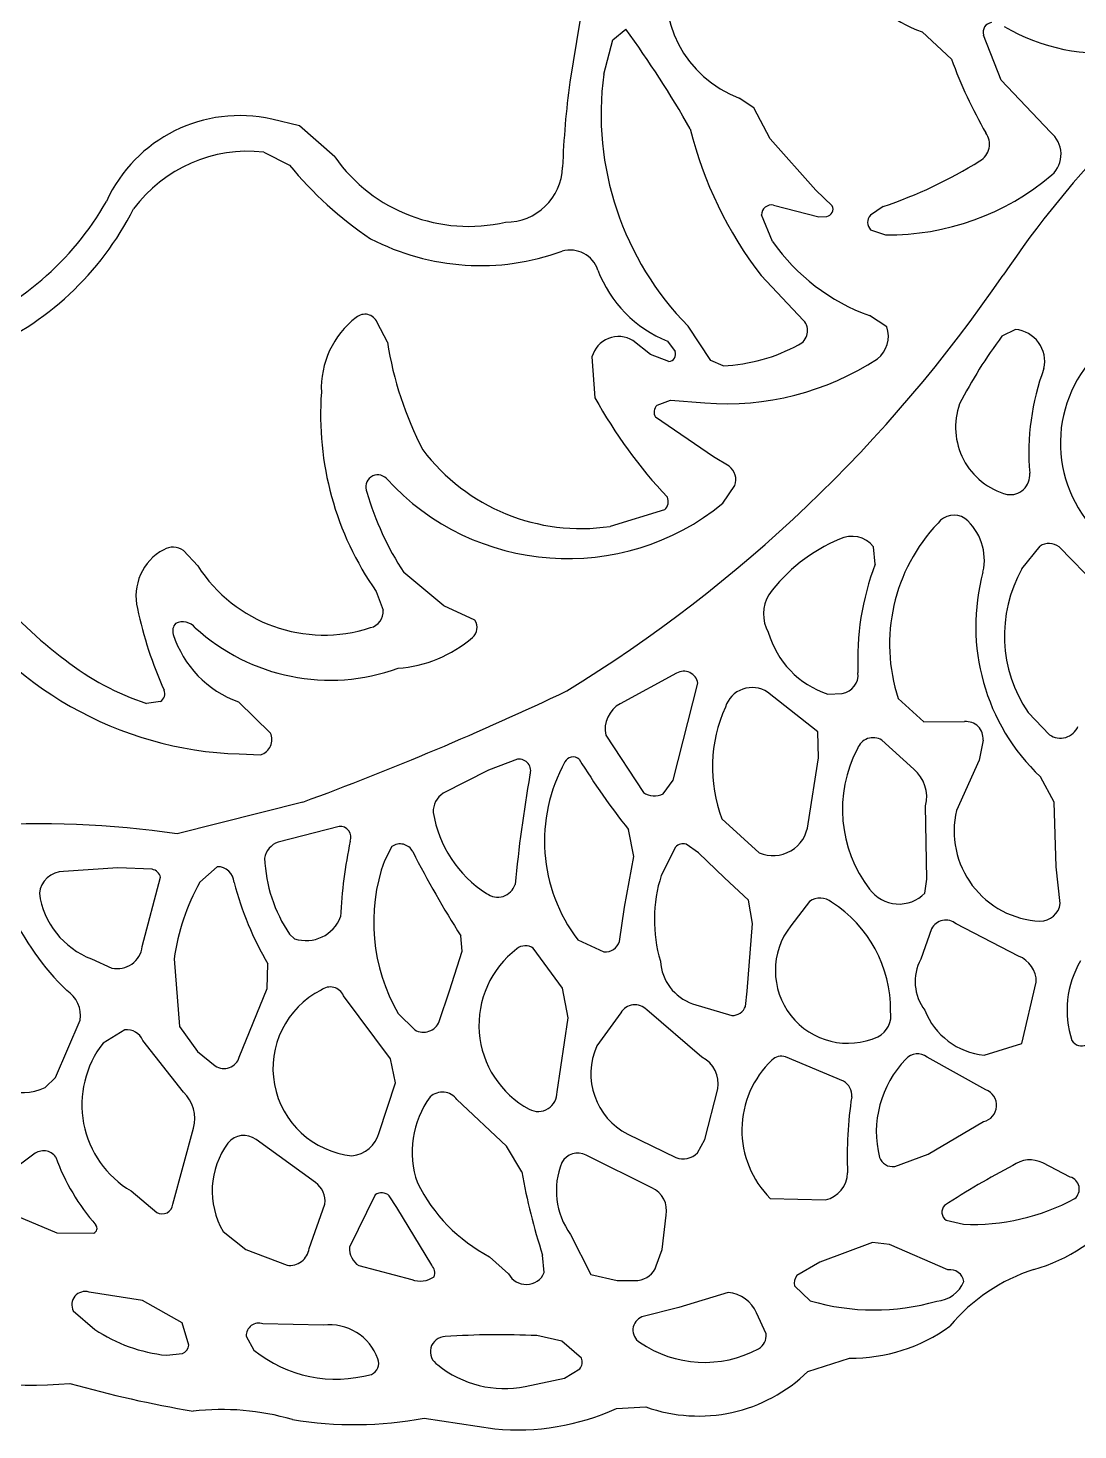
# Model space of a CAD drawing. Header units: millimetres. Extents: x 0.02 to 0.492, y 0.021 to 0.495.
# Drawn here: x 0.148 to 0.2027, y 0.3826 to 0.4557 of the extents above; entities that cross this region are included whole.
import ezdxf

# ---------------------------------------------------------------- set-up
doc = ezdxf.new("R2010")
doc.units = ezdxf.units.MM
doc.header["$MEASUREMENT"] = 0
doc.layers.add('WHITE', color=7, linetype='Continuous')

msp = doc.modelspace()

# ---------------------------------------------------------------- linework, layer by layer
at = {"layer": 'WHITE'}
for p, q in [((0.176776010380802, 0.4560326554880917), (0.1762480649083584, 0.4528551973467381)), ((0.1780118616603923, 0.4532730170241603), (0.178485597181795, 0.455062100675288)), ((0.178485597181795, 0.455062100675288), (0.1791627425906926, 0.4556162301152496)), ((0.1945957652798636, 0.4554726500620072), (0.1961293756654287, 0.4540543499133872)), ((0.1987122597917833, 0.4529610141321623), (0.197797215082904, 0.4553076437548129)), ((0.2012936553047523, 0.4502394765954143), (0.1987122597917833, 0.4529610141321623)), ((0.1858271268475888, 0.4515135698291111), (0.1850770471156419, 0.4520167104766191)), ((0.1866826772929231, 0.4498965437206365), (0.1858271268475888, 0.4515135698291111)), ((0.1621683211616741, 0.4505734317987517), (0.1607300157824935, 0.4509246223831677)), ((0.1639973719513577, 0.4489561590242508), (0.1621683211616741, 0.4505734317987517)), ((0.1603024180885758, 0.4492095672297813), (0.1616364291069535, 0.448535027005184)), ((0.1890653581455319, 0.4472296020349952), (0.1866826772929231, 0.4498965437206365)), ((0.1899096821374274, 0.4464079972950955), (0.1890653581455319, 0.4472296020349952)), ((0.1868519321800237, 0.4464452623419451), (0.1892133071925166, 0.4458415699462104)), ((0.1925667974187714, 0.4463707359171367), (0.1919066582501548, 0.4459227993081448)), ((0.1868127173436827, 0.4445415186301704), (0.1862350749884391, 0.445935958104548)), ((0.1892133071925166, 0.4458415699462104), (0.1896313470940596, 0.4458600807727177)), ((0.1919192264065457, 0.4451518127450045), (0.1926884046572804, 0.4448951622617285)), ((0.1862113586524227, 0.4427811635418007), (0.1884221713790518, 0.4404379098848115)), ((0.1927659378637561, 0.4400981958585329), (0.1918524017282679, 0.4406964293299488)), ((0.166741111872428, 0.4392992243186226), (0.1662074175218993, 0.4403377539464015)), ((0.1835963294563618, 0.4383557923572394), (0.1824092709081944, 0.4401399965567569)), ((0.19946861481915, 0.4399689517350843), (0.1987610558290792, 0.4396150164416047)), ((0.180455235468642, 0.4386592566225335), (0.1795345686149841, 0.4393860941017278)), ((0.1813391352732751, 0.4393547835218646), (0.1817328252063553, 0.438820678960909)), ((0.1774021065042803, 0.4385359404454527), (0.1775570839951639, 0.4364102827045389)), ((0.1814124216623048, 0.4382926638949318), (0.180455235468642, 0.4386592566225335)), ((0.1842313049995407, 0.4380676804252179), (0.1835963294563618, 0.4383557923572394)), ((0.1807915257191856, 0.4360160731680641), (0.1814890597459399, 0.4362806115536614)), ((0.1814890597459399, 0.4362806115536614), (0.1832888401549986, 0.4361409342021505)), ((0.1837385679511164, 0.4333370942979206), (0.1807058723694079, 0.4353965074141283)), ((0.1845552425886941, 0.4328386048699484), (0.1837385679511164, 0.4333370942979206)), ((0.1842219320876533, 0.4309141371477643), (0.1848421449893628, 0.4318389329521544)), ((0.1811837903626052, 0.4305784053318002), (0.1783414757827103, 0.4297087699709322)), ((0.1568664310114518, 0.4276542011646879), (0.1561155770209922, 0.4284503356891391)), ((0.1921543990031437, 0.4277382620030779), (0.19207562125726, 0.4286480687646159)), ((0.1997977885271381, 0.4274986584787454), (0.2007423302308725, 0.4286720247048712)), ((0.2017321509092619, 0.4286392809940198), (0.2037382157303017, 0.4265865413051261)), ((0.1696812581861631, 0.4255773892666614), (0.1675980980160121, 0.4273109716029254)), ((0.1661612537802828, 0.4263228577466754), (0.1665151776620699, 0.4253446330465657)), ((0.1713006673314715, 0.4248168309664647), (0.1696812581861631, 0.4255773892666614)), ((0.1818074244531624, 0.4220571913976136), (0.1788704832378169, 0.4204718496295628)), ((0.1816374906751905, 0.4164792207878782), (0.1829172247063475, 0.4215445996330338)), ((0.1891679910110654, 0.419009503319808), (0.1865448280136211, 0.421070533870272)), ((0.1896832180140744, 0.4209748309629838), (0.1904336229515938, 0.4210082986731218)), ((0.1933575847654422, 0.4207337432494114), (0.1946898756699956, 0.4195328720363654)), ((0.1549239360475284, 0.4205884829808475), (0.1541977460733884, 0.4204820279856211)), ((0.160662653887384, 0.4189420685305523), (0.1589810492404974, 0.4205636828852289)), ((0.2012374587485248, 0.4188547790419809), (0.2001214957671535, 0.4200199572845964)), ((0.1946898756699956, 0.4195328720363654), (0.1968124916267432, 0.4195369871058214)), ((0.1781158023381297, 0.4188322806455419), (0.1800782628992367, 0.415846221940954)), ((0.18920154293955, 0.4176467358164917), (0.1891679910110654, 0.419009503319808)), ((0.1941609622717072, 0.417062634703206), (0.1925045162288188, 0.4185677635412732)), ((0.1977737246454443, 0.4185765608546567), (0.197563780555406, 0.4175314316276562)), ((0.1590218030901542, 0.4178511324716667), (0.1601458473730233, 0.4178134705961367)), ((0.1735263058584601, 0.4175790865666773), (0.1720035129558534, 0.4170047274988877)), ((0.1886613784901012, 0.4142094941014196), (0.18920154293955, 0.4176467358164917)), ((0.197563780555406, 0.4175314316276562), (0.1963892137091008, 0.4149120529303322)), ((0.1720035129558534, 0.4170047274988877), (0.1696458336383246, 0.4158019498945936)), ((0.1811085894646109, 0.4157750592667372), (0.1816374906751905, 0.4164792207878782)), ((0.2014780427077646, 0.4153380178949982), (0.2007618111211707, 0.4166635187209056)), ((0.1623429105569074, 0.4153452228888977), (0.155791671701301, 0.4136874802199351)), ((0.1948513823470459, 0.4113246985127813), (0.1947776363235914, 0.415153179725173)), ((0.2015809143263732, 0.4119699522142127), (0.2014780427077646, 0.4153380178949982)), ((0.1841706561536707, 0.414472320213156), (0.186107211311736, 0.4127095573964672)), ((0.1642269849951238, 0.4140724501494665), (0.1610577101215751, 0.4132577023699904)), ((0.1795866461203318, 0.4125101587309426), (0.1793032350880645, 0.4139144876302404)), ((0.1669760142731683, 0.4130265682586044), (0.1665899424515633, 0.4122857925255645)), ((0.1817552000629969, 0.4130041496677614), (0.1810093036152332, 0.411523019367019)), ((0.1829425599118829, 0.4127045362596774), (0.1823032562181282, 0.4131508094288189)), ((0.1843064879530834, 0.4114008314240543), (0.1829425599118829, 0.4127045362596774)), ((0.1578674836353002, 0.41197905386286), (0.1569814938931965, 0.4111751931390601)), ((0.179096314306273, 0.4098696029727504), (0.1795866461203318, 0.4125101587309426)), ((0.2017983244063606, 0.4100692751041938), (0.2015809143263732, 0.4119699522142127)), ((0.152696674424885, 0.4119117606877731), (0.1498747532775787, 0.4117265919945662)), ((0.154488938248714, 0.4118471600344097), (0.152696674424885, 0.4119117606877731)), ((0.1539725996993321, 0.4078141739491743), (0.1549306840369435, 0.4114266003945349)), ((0.1855526684047587, 0.41022703234335), (0.1843064879530834, 0.4114008314240543)), ((0.194740489770711, 0.4106016839457864), (0.1948513823470459, 0.4113246985127813)), ((0.1788399268136287, 0.4080884339256353), (0.179096314306273, 0.4098696029727504)), ((0.1857570898773445, 0.4090215594645402), (0.1855526684047587, 0.41022703234335)), ((0.1887366304260875, 0.4101664295742099), (0.1877536372969177, 0.408891421392983)), ((0.1854823660363115, 0.4054950177008335), (0.1857570898773445, 0.4090215594645402)), ((0.199619972040809, 0.4073168261662682), (0.1963655175387404, 0.4090072802984165)), ((0.1616409667516206, 0.4084677961331069), (0.1619090718697081, 0.4082272148313021)), ((0.1706307088743, 0.4075707776922759), (0.1705683959203085, 0.4083769790015968)), ((0.1950959592222277, 0.4087385180447787), (0.194527755764835, 0.4071556697972508)), ((0.1699822850511456, 0.4055089264499294), (0.1706307088743, 0.4075707776922759)), ((0.1758616318099527, 0.4056466024816305), (0.1743447659991927, 0.407727825720222)), ((0.1766578194687796, 0.4081673771275079), (0.178024348858412, 0.4075368935999593)), ((0.1513278421143796, 0.407178875939265), (0.1523899975320645, 0.4066989341544505)), ((0.1556363624307395, 0.4071798428930894), (0.1559063854486828, 0.403658021162945)), ((0.1604728875073106, 0.405639200596653), (0.1605130620326489, 0.4069177980515977)), ((0.159026814734447, 0.4020516882366607), (0.1604728875073106, 0.405639200596653)), ((0.1694392178751496, 0.4039096473154585), (0.1699822850511456, 0.4055089264499294)), ((0.1761611173650981, 0.404100694851059), (0.1758616318099527, 0.4056466024816305)), ((0.1854054276321839, 0.4047041625487601), (0.1854823660363115, 0.4054950177008335)), ((0.1997873122020629, 0.4027669547992577), (0.2005477528144783, 0.4059615872921231)), ((0.1669119893185495, 0.4019698228749543), (0.1644627703870354, 0.4052573667101387)), ((0.1826423869846368, 0.4048347774793776), (0.1846933760718445, 0.4042274708291497)), ((0.1494571890348257, 0.4010053955550815), (0.1507419351322704, 0.40397970228355)), ((0.167305722638513, 0.4043320843443294), (0.1681818122426556, 0.4034781432739121)), ((0.175581936097566, 0.4002486919632688), (0.1761611173650981, 0.404100694851059)), ((0.1788980628543383, 0.4043663058097594), (0.177654602806176, 0.4026426678032611)), ((0.1831285340738993, 0.4020493384203944), (0.1802518462639475, 0.4045177788800094)), ((0.1530587773393902, 0.4034778076067883), (0.151936943544572, 0.4027866665308635)), ((0.1559063854486828, 0.403658021162945), (0.1568460880714373, 0.4023580304011361)), ((0.1561205357194809, 0.4002347257212731), (0.1540058026021112, 0.4029253263373896)), ((0.197832848382382, 0.4021605731553299), (0.1997873122020629, 0.4027669547992577)), ((0.1568460880714373, 0.4023580304011361), (0.15777922344218, 0.4016059414578291)), ((0.1671726136527243, 0.4007198388924824), (0.1669119893185495, 0.4019698228749543)), ((0.1905114085344439, 0.4007973566727907), (0.1874913363611651, 0.4020720779359311)), ((0.197912924339529, 0.4003625927850946), (0.1948644397973559, 0.4020548990012124)), ((0.1489194897565663, 0.400473954376079), (0.1494571890348257, 0.4010053955550815)), ((0.1663083766336809, 0.3981278847210603), (0.1671726136527243, 0.4007198388924824)), ((0.1832767635528411, 0.3977682901474051), (0.1839500256023946, 0.400404966369303)), ((0.1729463800991835, 0.3974254743070515), (0.1703663610432342, 0.3998511336142)), ((0.155568771789828, 0.3943935337219702), (0.1566443853781169, 0.3983544890976159)), ((0.194912663476297, 0.3969946151695764), (0.1978038721692069, 0.3986968964047556)), ((0.1629922852357348, 0.3955228226556786), (0.1599054069540996, 0.3977685569022822)), ((0.1737510650246109, 0.396075661799407), (0.1729463800991835, 0.3974254743070515)), ((0.1792644319923674, 0.3980457325373116), (0.1817696855136216, 0.3968285348148607)), ((0.1828962540838708, 0.397067968296565), (0.1832767635528411, 0.3977682901474051)), ((0.1483296772140381, 0.3969982726655509), (0.1462979692659832, 0.3954889924287541)), ((0.1805149810790631, 0.3952425366389579), (0.1770960919542204, 0.396944204880025)), ((0.1931744767797908, 0.3963630048766295), (0.194912663476297, 0.3969946151695764)), ((0.2023166371226169, 0.3958123039192886), (0.2008899676220475, 0.3965463793197603)), ((0.1533994687615684, 0.395085829001118), (0.1547294451907087, 0.3939633155093907)), ((0.1626646250014986, 0.3920914454533935), (0.1634855571928341, 0.3944008680481116)), ((0.1661120656206095, 0.3948873545788767), (0.1647778351227628, 0.3921543311999964)), ((0.1672293692841107, 0.394218670705279), (0.166840359851177, 0.3948340160174678)), ((0.1866857889028246, 0.3946975374544166), (0.1895682132549703, 0.3946179477411368)), ((0.1463713891958002, 0.3942220818107918), (0.1495215044059618, 0.3929038374621566)), ((0.1690502909785315, 0.3912133174809886), (0.1672293692841107, 0.394218670705279)), ((0.1810618836824174, 0.3920313713611931), (0.1812629396343125, 0.3938177458619201)), ((0.1581819496869845, 0.3929745704567585), (0.1593760625352175, 0.392041723735831)), ((0.1958497728319819, 0.3935577785499496), (0.1967468298246094, 0.393353555643003)), ((0.1495215044059618, 0.3929038374621566), (0.1514531397888584, 0.3928936325198589)), ((0.1762838428534708, 0.3928251865801755), (0.1773478963400958, 0.3907282646805738)), ((0.1920181152364243, 0.3924021005547875), (0.1892684235349978, 0.3913843198578265)), ((0.1929089691797896, 0.3923000258194687), (0.1920181152364243, 0.3924021005547875)), ((0.195947572971597, 0.3909711259611319), (0.1929089691797896, 0.3923000258194687)), ((0.1593760625352175, 0.392041723735831), (0.1615155507515348, 0.3912160850122581)), ((0.1720687071914483, 0.3916609201400966), (0.173054015267769, 0.3907692330810942)), ((0.1749187540409927, 0.3908310567663513), (0.1748291931087, 0.3917485729871883)), ((0.1807513594079842, 0.3911777880915736), (0.1810618836824174, 0.3920313713611931)), ((0.1652589486385764, 0.3911968054463902), (0.1680090107698007, 0.3904776699294008)), ((0.1892684235349978, 0.3913843198578265), (0.1880786374633992, 0.3906755728331409)), ((0.1773478963400958, 0.3907282646805738), (0.1787165398064953, 0.3904251870306523)), ((0.1787165398064953, 0.3904251870306523), (0.1797985915542285, 0.3904274788441622)), ((0.187954596711512, 0.390150755361551), (0.1887737721532869, 0.3893638471435059)), ((0.1539872969775225, 0.3893793308714701), (0.1512032608334963, 0.3898173940526497)), ((0.1560497755081995, 0.3882131768033915), (0.1539872969775225, 0.3893793308714701)), ((0.1845035951915634, 0.3897901220576007), (0.1819283677487985, 0.3890183902190836)), ((0.1503799858878756, 0.3888404674452156), (0.1515073590674081, 0.3878666494173292)), ((0.1819283677487985, 0.3890183902190836), (0.1800063360350826, 0.388525114530117)), ((0.1864706594299844, 0.3876385263525153), (0.1859720165300305, 0.3887323237439533)), ((0.1564087001428446, 0.3870481061227345), (0.1560497755081995, 0.3882131768033915)), ((0.163406921902877, 0.3880902945748293), (0.1602563829758099, 0.388163981973407)), ((0.1593827478103176, 0.3875192332905107), (0.1597897111305119, 0.3867902512474238)), ((0.1758393637408544, 0.3872561007447801), (0.1745350243764228, 0.3875481565099985)), ((0.1768535695706547, 0.3863748559656124), (0.1758393637408544, 0.3872561007447801)), ((0.1552310928544818, 0.3865248327912288), (0.1560782869716046, 0.3866260767128967)), ((0.1886520318145495, 0.3856855613353769), (0.1908140218017171, 0.3863794099556465)), ((0.1759752553350701, 0.3853268629484933), (0.1767659885504361, 0.385819147512885)), ((0.1739237856249296, 0.384898294515675), (0.1759752553350701, 0.3853268629484933)), ((0.1786855337232458, 0.3837600587532182), (0.1802075183605135, 0.3838345467298567)), ((0.1686648185103694, 0.3832466869677053), (0.1723339276911323, 0.382687203651168))]:
    msp.add_line(p, q, dxfattribs=at)
for centre, radius, start, end in [((0.1585288540649351, 0.4499624776194825), 0.0149226750010676, 121.364486878154, 175.1382939135136), ((0.1971609394916259, 0.4625670015234626), 0.0075438678007601, 177.8174696334848, 250.1210329059417), ((0.1567651087390329, 0.4513543259743086), 0.0108173091353821, 100.924332192874, 168.1388340146262), ((0.1871303160690704, 0.4575180258288678), 0.005872, 164.9668529059416, 249.5327979059416), ((0.2039661523741152, 0.4643581572470372), 0.009996755241678, 239.4134549059419, 314.9783624593318), ((0.2452904922224081, 0.4112631202264954), 0.056161475464375, 126.1487883442138, 145.8386956253618), ((0.1982820301550567, 0.4554525242083375), 0.000506, 97.6581629059444, 196.6380669059408), ((0.1337548475311225, 0.4226031698817332), 0.0561403516173768, 29.69781184518478, 36.01840690594189), ((0.219070194434301, 0.462382571196402), 0.0244057459530559, 199.952450905942, 209.9128435074707), ((0.2212689884778644, 0.4468014772239826), 0.0454261057804425, 172.3416819059418, 177.9615516412167), ((0.1936330203961608, 0.4512008288686299), 0.015758, 172.443678905942, 224.5811319059419), ((0.1590627278078241, 0.4434620521630618), 0.0076465550073539, 77.40580690594162, 155.4274517343771), ((0.2026137158041517, 0.4554178290566989), 0.0207056184517221, 193.97762883076, 217.6112909059421), ((0.1971078662080343, 0.4496190736764384), 0.0010019637258308, 299.5632788338269, 36.27263905364251), ((0.2003732030732927, 0.4490999029450475), 0.0014648755629777, 312.2454651044603, 51.07162390594053), ((0.1595027017627818, 0.4417781345055348), 0.0074743386688551, 83.85788490594192, 143.2002055166797), ((0.1768747289659434, 0.4610877027316777), 0.0197427315862572, 219.4802729059419, 236.1188212198391), ((0.1709867089213398, 0.4539015242660968), 0.0085619780807485, 215.2816429059417, 282.8764592583535), ((0.1848189021098174, 0.4693074043011163), 0.0242099285061969, 288.6647189059417, 301.8717465461663), ((0.1729076725817943, 0.4485205833368268), 0.0029657558820929, 269.7501984016188, 358.0040553017027), ((0.1928444278584067, 0.4580658506253777), 0.0131716124757621, 269.321291905942, 310.2678323892425), ((0.1386679333337029, 0.4542899034441547), 0.0154643660003016, 290.894262905942, 330.3592086939674), ((0.1395060184167458, 0.4532809414311312), 0.0156743914879713, 292.4462199059419, 333.3706768822958), ((0.1867540748443106, 0.4459355713160803), 0.000519, 79.13183690594208, 179.9572999059443), ((0.1895916056002818, 0.4462249226750155), 0.000367, 276.2166039059449, 29.92334590594032), ((0.1923217882910387, 0.4455439707860458), 0.000562, 137.61786490594, 224.2499719059375), ((0.1716013538831662, 0.4557029886286557), 0.0124091421543891, 242.4856883774138, 290.0091343642924), ((0.1762695628427575, 0.4425881842281639), 0.001514723705699, 18.35156421930095, 106.1834166225659), ((0.1953567642904784, 0.4505147829614177), 0.010425, 214.9579429059417, 250.3575229059416), ((0.1368012019874023, 0.4851193342189865), 0.0750814081201687, 301.5525389701774, 325.6909181428501), ((0.1837402793964317, 0.4453378884734999), 0.006446940201557, 200.6426954395256, 248.1333849059419), ((0.1679557348504203, 0.4369020607286517), 0.0046541770470179, 127.5406152532987, 182.6127999291338), ((0.1655712988736277, 0.4400708705810367), 0.0006898359699141, 22.76046890593967, 130.8780763674611), ((0.1878413430977479, 0.4398964162181965), 0.0007940887125168, 293.9355692047336, 42.99274590593873), ((0.1913148247236532, 0.4396272585236876), 0.0015256183397988, 308.8913851459252, 17.9800729059424), ((0.1993047386239211, 0.438296436294476), 0.001680524711641, 347.6185475322383, 84.4039149059415), ((0.1851403379004915, 0.4422608421606343), 0.0186360590971882, 189.1441379059418, 207.3500690531779), ((0.1787835515597822, 0.438170357953217), 0.001429, 58.29443590594249, 165.1771689059439), ((0.1837822614684653, 0.4472296672210761), 0.009172984363896, 272.805911905942, 298.5304298031947), ((0.2175353278165618, 0.4254142148193649), 0.0235400946339258, 142.8962509059421, 153.0450340340937), ((0.1813775016166243, 0.4386750728258025), 0.000384, 275.2175499059401, 22.28306290593878), ((0.1844031722153606, 0.4504897211617995), 0.0143919916326457, 265.559301905942, 303.1475885153724), ((0.2084275331813288, 0.4340437853267595), 0.006623353101277, 132.8678301865789, 225.0483809059422), ((0.2127671199414709, 0.4335571094780494), 0.0126059605175972, 159.6731839929217, 184.9013246228855), ((0.1792296089614367, 0.4354982013071695), 0.0159677436287628, 175.7199623573171, 215.0728439059419), ((0.2001519805033686, 0.4488796750142641), 0.0258072682163439, 208.8928849059419, 223.1721233387916), ((0.1999690356645527, 0.4348730147043952), 0.0036249860017453, 160.4724107676694, 254.8879210696177), ((0.1811287837615153, 0.4356537445701258), 0.000495, 132.9476129059444, 211.3101869059409), ((0.1768221669540319, 0.4399117045541414), 0.0103154337488128, 217.0331671481386, 278.4696219059419), ((0.1662415568003351, 0.4317671704352477), 0.0006258985013903, 43.95199735413086, 205.6657693604795), ((0.1840008915535112, 0.4321385020705027), 0.000893, 340.3992599059427, 51.62733390594106), ((0.1991851486857639, 0.4323869895412828), 0.0010263350253448, 260.9648504207619, 5.202680197511582), ((0.1761355342303144, 0.4407961756386849), 0.0127688885594326, 222.3059162246245, 309.293204905942), ((0.1803089754804874, 0.4356777046643793), 0.0152173791448637, 195.9496573179034, 213.3542759059417), ((0.1808137845098998, 0.4310016126128504), 0.0005621465411884, 311.1628739059404, 23.14165751033712), ((0.1626603066539659, 0.4398494368375294), 0.0212996784091131, 205.040717905942, 233.4029750681464), ((0.1962577466262827, 0.4292656928957884), 0.0010289543818751, 56.30723477762415, 143.7718109734937), ((0.202024449705525, 0.4235752476836544), 0.0091207837020433, 136.3245770800615, 198.1521649059417), ((0.1950261527997168, 0.4279581305886665), 0.002816048311059, 347.1047972257937, 50.20488598575079), ((0.1936643534631707, 0.4209540957097368), 0.0087594535376433, 112.6393595278406, 143.6361431179082), ((0.1909419540148724, 0.4277377613525982), 0.0014539123085101, 38.76362290594228, 116.5281659091852), ((0.2012155066317, 0.4279986502966109), 0.000823, 51.11514490594165, 125.0954969059409), ((0.1563783358535073, 0.4260845433428496), 0.0027322265930556, 118.1112755815669, 193.9074240027878), ((0.1555698856807498, 0.4276973241175051), 0.0009299491737887, 54.06996190594209, 120.9982799365152), ((0.1634393980003742, 0.4318419777683769), 0.0077936748661891, 212.5020759059416, 288.1040440159312), ((0.2052648060001996, 0.4227650510322599), 0.0140219684420097, 159.2266069059418, 182.7838344692918), ((0.2081923186329397, 0.4244992650806074), 0.0107986741267637, 164.8048563160204, 226.520544905942), ((0.2059920297845263, 0.4240204130524895), 0.007104, 150.6845309059419, 214.272342905942), ((0.1596236508172528, 0.4367915727863317), 0.01895, 212.4018589059418, 268.1799929059419), ((0.1882796891547572, 0.425148326827768), 0.0019453524876183, 149.0887843421625, 209.4584350675248), ((0.1737836483318371, 0.4296138289143189), 0.0204895967771937, 191.7884163746341, 204.3166378975909), ((0.1656882782343894, 0.4252484483617436), 0.0008324747185907, 281.9910275756664, 6.63481090594399), ((0.1561522374434512, 0.4242623061435501), 0.0005909186061233, 138.2648869933204, 197.5802244590757), ((0.156074994575238, 0.4238554476772989), 0.00087900651924, 40.97851010200803, 114.442741347091), ((0.1637659820547487, 0.4320885338639154), 0.0103927082962083, 227.4538862377369, 289.8802268056794), ((0.1707223226958958, 0.4244375095590369), 0.0006916409817472, 310.9990561173989, 33.2598409059436), ((0.1608540456301421, 0.4257630267390062), 0.0055264176448613, 197.6889923835725, 250.1890999059419), ((0.1667758762979939, 0.4290787408539742), 0.0067838505625695, 274.4317500399624, 310.438235175408), ((0.1911697829154072, 0.4255057993730496), 0.0047686004171967, 195.9972125839281, 251.8358599059422), ((0.1584687930525579, 0.4335536063838409), 0.013751654595687, 231.784846242953, 251.9055579059419), ((0.1821837236624586, 0.4214142109118421), 0.000745, 10.07972990594473, 120.3379649059416), ((0.1903002767546542, 0.4219654643602673), 0.0009664095202796, 277.9310349059422, 7.047342472305931), ((0.1546676364478477, 0.4209944394119876), 0.0004800938541374, 302.2661659059419, 22.30377418479648), ((0.1062507738488947, 0.5676682482670012), 0.1623226166028898, 290.2159589059422, 295.483323739987), ((0.1857394996689676, 0.4198594635591276), 0.0014543882016978, 56.37718990594202, 162.5094606458493), ((0.1796177099196356, 0.4191344356001844), 0.001532, 119.1925319059423, 191.3749699059424), ((0.1912604438951643, 0.4171661061992694), 0.0075842978025927, 155.6218626747821, 200.8044369059423), ((0.1968933641223905, 0.4186566941776164), 0.000884, 354.7990809059442, 95.24902790594223), ((0.2018026341631783, 0.4196712505666964), 0.000993, 235.3083619059418, 337.2195609059416), ((0.1598909585967277, 0.4186128157729649), 0.000839, 287.6860249059425, 23.10608190594369), ((0.1920452467636571, 0.4178265723577156), 0.0008719477118575, 58.21611390593999, 159.8858335586849), ((0.1972573532618558, 0.41496796050415), 0.0068078889746299, 152.3582097910276, 217.6416960052508), ((0.1735983795985455, 0.4169733096941626), 0.0006100493777421, 339.2516304749388, 96.78500590594516), ((0.1834736588887411, 0.4133202306897193), 0.0085444465492094, 151.1946162268834, 217.0897029059417), ((0.1764185205681507, 0.4172028747485316), 0.0004915112985333, 50.29085143181472, 151.520016300416), ((0.2087754399316258, 0.4373127444739991), 0.0376309617425245, 211.6244180869672, 218.4463869059422), ((0.1929811459089528, 0.41562729594522), 0.001858, 345.2160109059409, 50.58055990594086), ((0.2460708347964825, 0.4041192133651308), 0.0730041904472425, 170.0311324818632, 174.5476036782433), ((0.1702351866495175, 0.4148683856746731), 0.0011040285886325, 122.263950905942, 183.1493675474962), ((0.1806555491637505, 0.4167100862640996), 0.001039, 236.2467639059407, 295.8511669059411), ((0.2009781465940223, 0.4138420416353034), 0.0047120302624031, 166.8747369059418, 267.1001144493435), ((0.1486078285383307, 0.3650666526079948), 0.0491486772991926, 81.59522090594209, 93.86249117766475), ((0.1752387691287965, 0.4158021772453026), 0.0061863940017169, 189.2502733280088, 237.4335106871609), ((0.1868347981253899, 0.414395236318622), 0.001836, 246.6536029059425, 354.1936369059417), ((0.1642890310365295, 0.4135159526432711), 0.0005599456988457, 338.1190960712413, 96.3618519059425), ((0.1613966606598755, 0.4122467732802123), 0.0010662387593657, 108.5355899059417, 170.7114454129594), ((0.1885545582516009, 0.4082892454070112), 0.0242703379280364, 168.0677123415548, 177.448317978956), ((0.1674065598307175, 0.412429603040849), 0.0007360278176368, 26.94189548729402, 125.8000419059406), ((0.2171240322340404, 0.4378820187641069), 0.0551178251019013, 207.1120126885825, 212.364834905942), ((0.1821440401945348, 0.4126484358050774), 0.000527, 72.41515890594036, 137.5474909059405), ((0.1578954917557117, 0.4111150524295779), 0.0008644552802329, 2.401904012227797, 91.85669290594176), ((0.168062395915242, 0.412763293460085), 0.0077256747141906, 182.5551783127069, 213.7798179059421), ((0.1754717545633201, 0.409076034028193), 0.0094439999999999, 160.1308769059417, 210.1538869059421), ((0.1498776264850435, 0.4104536555819731), 0.001272939655218, 90.12932490594252, 173.781098701493), ((0.1543583332183713, 0.4112676962080588), 0.000594, 15.51647590594123, 77.29837990594187), ((0.1882926888990573, 0.4092145249077412), 0.0076404743217382, 162.4138059059421, 196.4194237189372), ((0.1528529303425326, 0.4111793214541746), 0.0042812916767503, 187.8909686676004, 249.1316729059421), ((0.1666836343959371, 0.4056846217967424), 0.011148, 150.4938969059419, 172.2919969059418), ((0.1753737828601866, 0.4155544377165507), 0.0171881519721071, 194.8431589263306, 210.1639689059418), ((0.1724893819113949, 0.4113426421029612), 0.0009517676869239, 232.4079082855777, 342.4707640258123), ((0.1933915111557022, 0.4119184639862013), 0.0018851135187533, 216.0069974753078, 315.6920179059417), ((0.1892867463601701, 0.4094253970931637), 0.0009229066469027, 49.55380861108232, 126.5888679059426), ((0.1863548401670984, 0.4045540423028571), 0.0065978382374862, 359.1534058789152, 57.64803666716876), ((0.2007327534236558, 0.4102109736459197), 0.0010749511597788, 270.3734871472408, 352.4253059059437), ((0.159856462123127, 0.415582230237139), 0.0140530183776246, 204.7857327615733, 225.6901038959543), ((0.1625106200427202, 0.4100543329989129), 0.0019235958522693, 251.7767329059421, 339.1529336508614), ((0.1958369354735057, 0.408371253569173), 0.000827, 50.271081905943, 153.634709905944), ((0.1907400523890096, 0.4065661822710092), 0.0037848926109774, 142.0954799059419, 294.2552224335536), ((0.1526728871077402, 0.4079780250378415), 0.00131, 257.5289529059427, 352.8147879059431), ((0.1764856531025713, 0.4037284826213868), 0.0049725999753539, 127.1458751490861, 241.6856410772114), ((0.1739360402498562, 0.4071744071192649), 0.0006879890159414, 53.55238290594486, 131.1892221122361), ((0.1780853004944619, 0.4083255417458792), 0.000791, 265.5806109059433, 342.5569889059427), ((0.1834909800697784, 0.4072210119260932), 0.0025326320417388, 183.7625211656302, 250.4235879059423), ((0.1967066560871357, 0.4059930220620411), 0.0024696875046674, 151.9158949059422, 217.1848177865817), ((0.1991198622180522, 0.4059792633957104), 0.001428, 359.2907619059433, 69.49941390594313), ((0.2071953085849926, 0.4045155577381579), 0.0050432460490997, 149.5485415763423, 198.3081159385014), ((0.1492045890422253, 0.404214475768976), 0.0015551693123374, 351.3172449059412, 57.5130441459936), ((0.1653547608708203, 0.4014714197491743), 0.0045719237043009, 116.8388705628094, 264.245994832367), ((0.1637623684731618, 0.40494751325323), 0.0007658798898757, 23.86430090594173, 128.0218971243562), ((0.179633155535436, 0.4039218738687418), 0.000859, 43.92526190594145, 148.843132905943), ((0.1846968319530656, 0.4049924630231524), 0.000765, 269.7411659059438, 337.860472905947), ((0.1686258101585996, 0.4042321265964315), 0.000875, 239.5074589059431, 338.3739189059448), ((0.1917259270056669, 0.4042256865678809), 0.0012475791204947, 297.1329374459718, 10.66433100091947), ((0.1982059952403932, 0.405869207441471), 0.0037273592322159, 201.5454936947854, 264.2544809059416), ((0.1531726144495675, 0.4025850360165445), 0.0009, 22.21606390594055, 97.2665599059381), ((0.1560302074354995, 0.3995747512581284), 0.005203, 141.8793199059419, 239.6275099059423), ((0.1808804217123845, 0.4011919916214938), 0.0035369999999999, 155.7861749059416, 242.8139439059423), ((0.2029049475437492, 0.403207441771785), 0.0005690692197755, 209.0245508903981, 297.6250399059422), ((0.1477237291867926, 0.4030995817480515), 0.002885093141768, 206.8257938567902, 294.4854209059414), ((0.158239830211153, 0.4022855607662484), 0.000821, 235.8728449059422, 343.4493399059419), ((0.1824663753592653, 0.4006911532943404), 0.001511, 349.0820929059418, 64.00928490594248), ((0.1902401572064422, 0.3982536067926069), 0.0050278388176013, 133.5519731276962, 225.0137069059415), ((0.1872717398014484, 0.4014187093273135), 0.0006892845477495, 71.42255290593884, 135.9994589821295), ((0.1976415213611072, 0.3981625947615067), 0.0054280634475009, 135.837111239296, 194.176347163849), ((0.194361503867142, 0.4014393737300573), 0.0007948684855564, 50.74828690594146, 140.5599861784918), ((0.1746013183067711, 0.4002100143584668), 0.0009813802569527, 241.1046950138455, 2.258693905942858), ((0.1900872600581621, 0.4000647480269379), 0.0008465325498234, 355.3881583035579, 59.931028905942), ((0.1976064010114215, 0.399546242707416), 0.000872, 283.0886139059411, 69.41983490594137), ((0.1548030891590763, 0.3988545813228574), 0.001908, 344.8051259059423, 46.33143790594131), ((0.1728282079580784, 0.3971225553499269), 0.0048015798540044, 143.3467730357775, 199.5841750416731), ((0.1696094717090306, 0.3992971713621673), 0.0009379528990884, 36.20014790594021, 132.4770528984604), ((0.2109077923965865, 0.3969392022539931), 0.0202093629826302, 171.298291868925, 182.5820119256644), ((0.1647543029967823, 0.398518674718595), 0.001602454895177, 275.0870274657533, 345.8849609059424), ((0.1618308903667346, 0.3950822051056571), 0.0042138927249721, 143.6372222664071, 210.010806905942), ((0.1592692967066243, 0.3969105599180164), 0.0010680800868626, 53.447137905943, 141.1461739983004), ((0.1488280494592537, 0.3963980813230872), 0.0007801311058852, 34.9728463575122, 129.7047349059444), ((0.1598845593767948, 0.4006326649058606), 0.0110843899613512, 199.9798520465224, 221.34549578287), ((0.1766564467857052, 0.3961071484448986), 0.0009454900051219, 62.2903039059405, 151.3037535299938), ((0.1821437661355845, 0.3978384816888457), 0.001077, 249.6755549059421, 314.3219089059426), ((0.1930662036253599, 0.3970881565710127), 0.0007331903271574, 200.3469619864205, 278.4921559059427), ((0.2002166313528947, 0.3952187297068394), 0.0014886353569782, 63.1075109059418, 126.8390695744375), ((0.2030968237577606, 0.4010895311012305), 0.029771, 189.6956499059419, 198.2859909059418), ((0.179438145414315, 0.3951067312035109), 0.0038929513885507, 158.0621450734663, 215.878663905941), ((0.1892246491756699, 0.3960728819515201), 0.0014949481038247, 283.2862819059415, 358.3096229753363), ((0.2188617307169186, 0.3588515231021389), 0.0423363607881358, 117.4830408824914, 123.0605160618218), ((0.162316869160582, 0.3945564613746738), 0.001179, 352.4165199059426, 55.04925790594342), ((0.1761391516620446, 0.3994038168591168), 0.0087476264088964, 206.4088277245427, 242.2690739059419), ((0.1800098050229162, 0.3940686196264328), 0.001278, 348.6792159059412, 66.71616090594053), ((0.2021359459446821, 0.395186953938817), 0.000650931563115, 309.9583813085021, 73.88366290593967), ((0.1664425476008487, 0.3944010155399983), 0.000588, 47.42525490594101, 124.1972849059419), ((0.1972260746737825, 0.4045708249587367), 0.0112275022390183, 267.5535919059417, 298.329524208305), ((0.1550063370401605, 0.3944569620466086), 0.000566, 240.7114469059401, 353.5656799059375), ((0.1961570355969328, 0.3939831996979082), 0.0005247795345245, 138.1374685694113, 234.1610939059437), ((0.1981273321887631, 0.3993279089333359), 0.0086389515075305, 285.3645611802862, 322.3430339059422), ((0.1513435912593409, 0.3931453837972287), 0.0002745534300947, 293.5160679059421, 36.92814058190636), ((0.1616613904056712, 0.392216510819243), 0.001011, 261.7059829059418, 352.8940449059389), ((0.1657981345604052, 0.3920673538607255), 0.001024, 175.1274939059392, 238.2274369059421), ((0.1686223659933277, 0.3908127365391919), 0.0005861611415749, 340.8252649833494, 43.10969390594254), ((0.1739712269317378, 0.3912573352870711), 0.001039, 208.0200659059406, 335.7777199059399), ((0.1796675125600067, 0.391574010264261), 0.001154, 276.5221119059419, 339.9190909059423), ((0.1960667135808362, 0.3902670825541571), 0.000714052941787, 8.778285407025518, 99.60479290594421), ((0.2033576595457397, 0.3819321322098392), 0.0095308134326972, 107.9757896726481, 140.1373123912585), ((0.1684636552858914, 0.3916038739863859), 0.0012145111008059, 248.0162479059436, 305.9114535957344), ((0.1884842497723259, 0.3903026389853244), 0.000551, 137.4035049059383, 196.0008049059404), ((0.1952174003018581, 0.3910177690043101), 0.0016822092600805, 274.867754168395, 337.5751756831394), ((0.1509951233040525, 0.3891574374110155), 0.000692, 72.49573590594407, 207.2612899059417), ((0.1843677525881826, 0.3880534266936675), 0.001742, 22.93724990594183, 85.52748690594265), ((0.1921052788544334, 0.4007113172831269), 0.0118264117748949, 253.6382749059419, 285.9751364123488), ((0.1560986615504659, 0.3947703167405037), 0.008291, 236.374000905942, 263.9935849059418), ((0.16004451466599, 0.387536801122859), 0.000662, 71.33448890594418, 181.5206659059453), ((0.163733856985044, 0.385434273239414), 0.0026760672417062, 19.67815783451085, 97.01735490594254), ((0.1802786457185526, 0.3878324713393512), 0.000744249389268, 111.4620569059414, 238.0578595595281), ((0.1909489604677508, 0.3950105241714595), 0.0086321689655614, 269.1043119059419, 306.1572689857969), ((0.1697667012314946, 0.3867099339775098), 0.0007870738704067, 90.55953643001814, 239.7934083390329), ((0.1725805345768316, 0.3470727647538008), 0.0405225538212288, 87.23542890594194, 93.99264261982486), ((0.1832565701122321, 0.3921202776205555), 0.0059639211953993, 235.5736793207849, 298.2594000824039), ((0.1856937042223889, 0.3875472870153026), 0.0007822940695575, 299.6135765386854, 6.697677905938436), ((0.1558689289141399, 0.3871303437094121), 0.000546, 292.5469069059393, 351.3372409059396), ((0.1640780939460978, 0.3921334200108662), 0.0068512538712004, 231.249761905942, 285.5111383771279), ((0.1763602404900081, 0.3861678501246603), 0.000535, 319.324014905943, 22.76341090594156), ((0.147997582310248, 0.4110523584177745), 0.0260842856261785, 254.3960590511762, 274.8532442164046), ((0.1656686649744235, 0.3861101144512201), 0.0006268567884332, 292.6725116529303, 21.06291343235716), ((0.1728476455627111, 0.3902946003352687), 0.0055025624877953, 230.8113433726795, 281.2780649059421), ((0.1829483773325316, 0.3915183385083673), 0.008158, 250.3683489059417, 314.3587379059418), ((0.1664076558786881, 0.4420158058369128), 0.0592142497502866, 254.1191617597411, 260.4852378313757), ((0.1581090638897917, 0.3704284796424159), 0.0132715484577811, 73.87811714848229, 96.44457291721635), ((0.1734814155726419, 0.3952318312088833), 0.012597, 264.7735589059419, 294.401206905942), ((0.1650321461709699, 0.4029891202569013), 0.0200738631185876, 260.7179178889064, 280.425989905942)]:
    msp.add_arc(centre, radius, start, end, dxfattribs=at)

doc.saveas('drawing.dxf')
